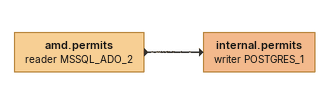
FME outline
amd.permits (reader MSSQL_ADO_2)
    -> internal.permits (writer POSTGRES_1)
internal.permits (writer POSTGRES_1)
